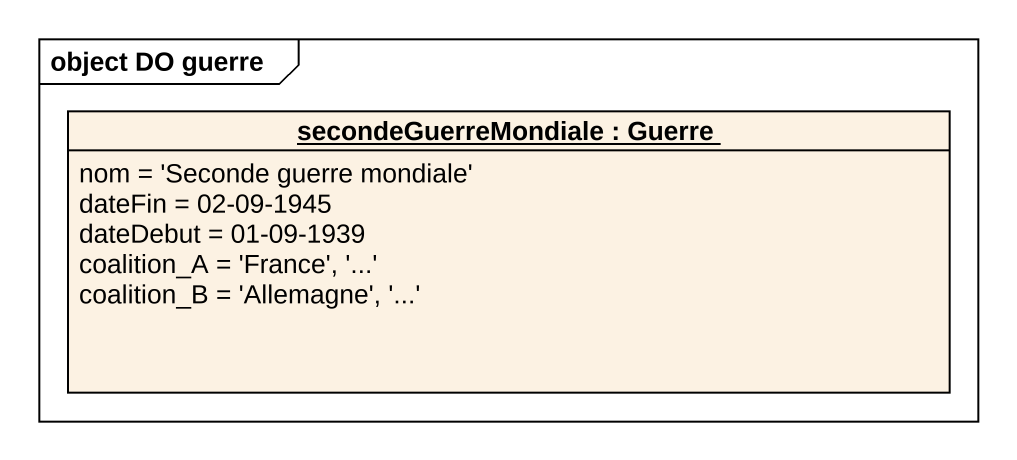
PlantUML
@startuml
mainframe object DO guerre
hide circle
hide empty members
object "secondeGuerreMondiale : Guerre" as secondeGuerreMondiale {
  nom = 'Seconde guerre mondiale'
  dateFin = 02-09-1945
  dateDebut = 01-09-1939
  coalition_A = 'France', '...'
  coalition_B = 'Allemagne', '...'
}
@enduml
